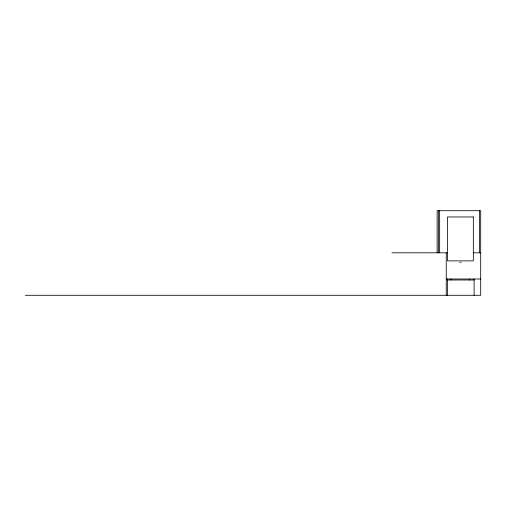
<?xml version="1.0" encoding="UTF-8"?>
<svg xmlns="http://www.w3.org/2000/svg" width="506" height="506" viewBox="0 0 506 506"><rect width="100%" height="100%" fill="white"/><g stroke="black" fill="none" stroke-linecap="round" stroke-linejoin="round"><path stroke-width="0.76" d="M391.916 252.804L447.513 252.804M473.331 252.804L480.7 252.804M459.72 262.285L461.124 262.285M446.248 278.996L480.7 278.996M447.367 279.989L474.103 279.989M25.3 295.295L480.7 295.295L480.7 210.705L437.127 210.705L437.127 252.804M479.435 210.705L479.435 252.804M474.103 278.996L474.103 295.295M469.562 278.996L469.562 279.989M450.922 278.996L450.922 279.989M447.367 278.996L447.367 295.295M446.248 252.804L446.248 295.295M439.651 210.705L439.651 252.804M438.386 210.705L438.386 252.804M473.331 216.966L447.513 216.966L447.513 260.875L473.331 260.875L473.331 216.966"/></g></svg>
